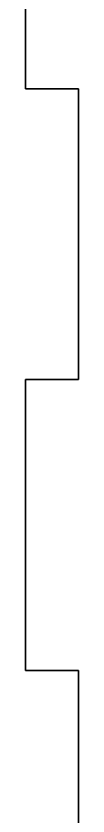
# Model space of a CAD drawing. Extents: x 322 to 867, y 118 to 641.
# Drawn here: x 681.5 to 684.5, y 368.5 to 413.51 of the extents above; entities that cross this region are included whole.
import ezdxf

# ---------------------------------------------------------------- set-up
doc = ezdxf.new("R2010")
doc.units = 0

msp = doc.modelspace()

# ---------------------------------------------------------------- linework, layer by layer
at = {"color": 7, "lineweight": 35, "ltscale": 0.409225}
for p, q in [((681.50354, 409.41803), (681.50354, 425.787018)), ((684.502502, 393.049011), (684.502502, 409.41803)), ((681.50354, 376.680023), (681.50354, 393.049011))]:
    msp.add_line(p, q, dxfattribs=at)
at = {"color": 7, "lineweight": 35, "ltscale": 0.074974}
for p, q in [((684.502502, 409.41803), (681.50354, 409.41803)), ((684.502502, 393.049011), (681.50354, 393.049011)), ((684.502502, 376.680023), (681.50354, 376.680023))]:
    msp.add_line(p, q, dxfattribs=at)
at = {"color": 7, "lineweight": 35, "ltscale": 0.4092}
msp.add_line((684.502502, 360.312012), (684.502502, 376.680023), dxfattribs=at)

doc.saveas('drawing.dxf')
